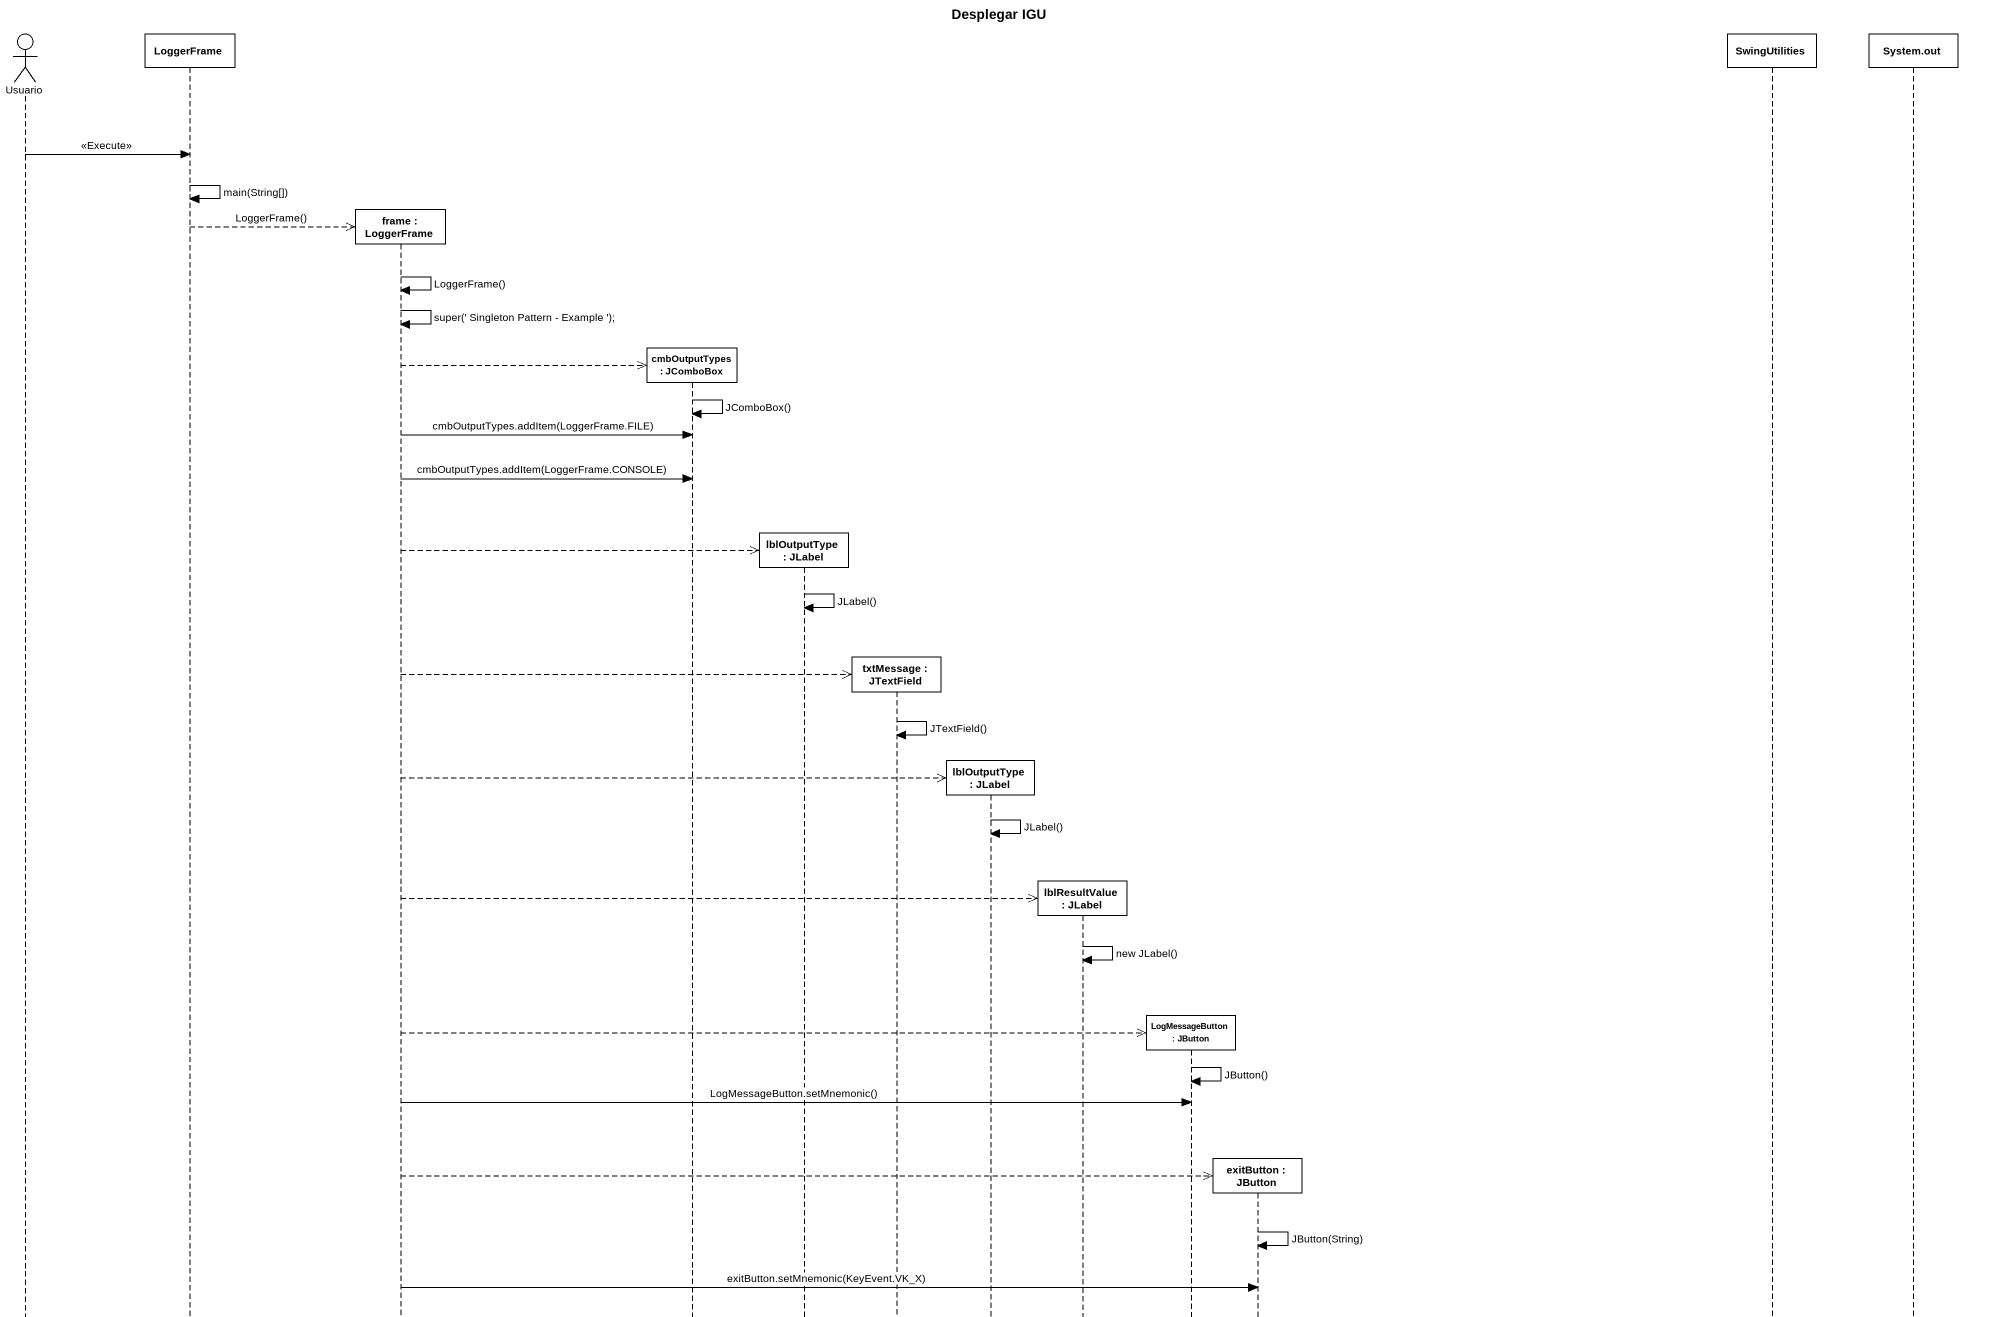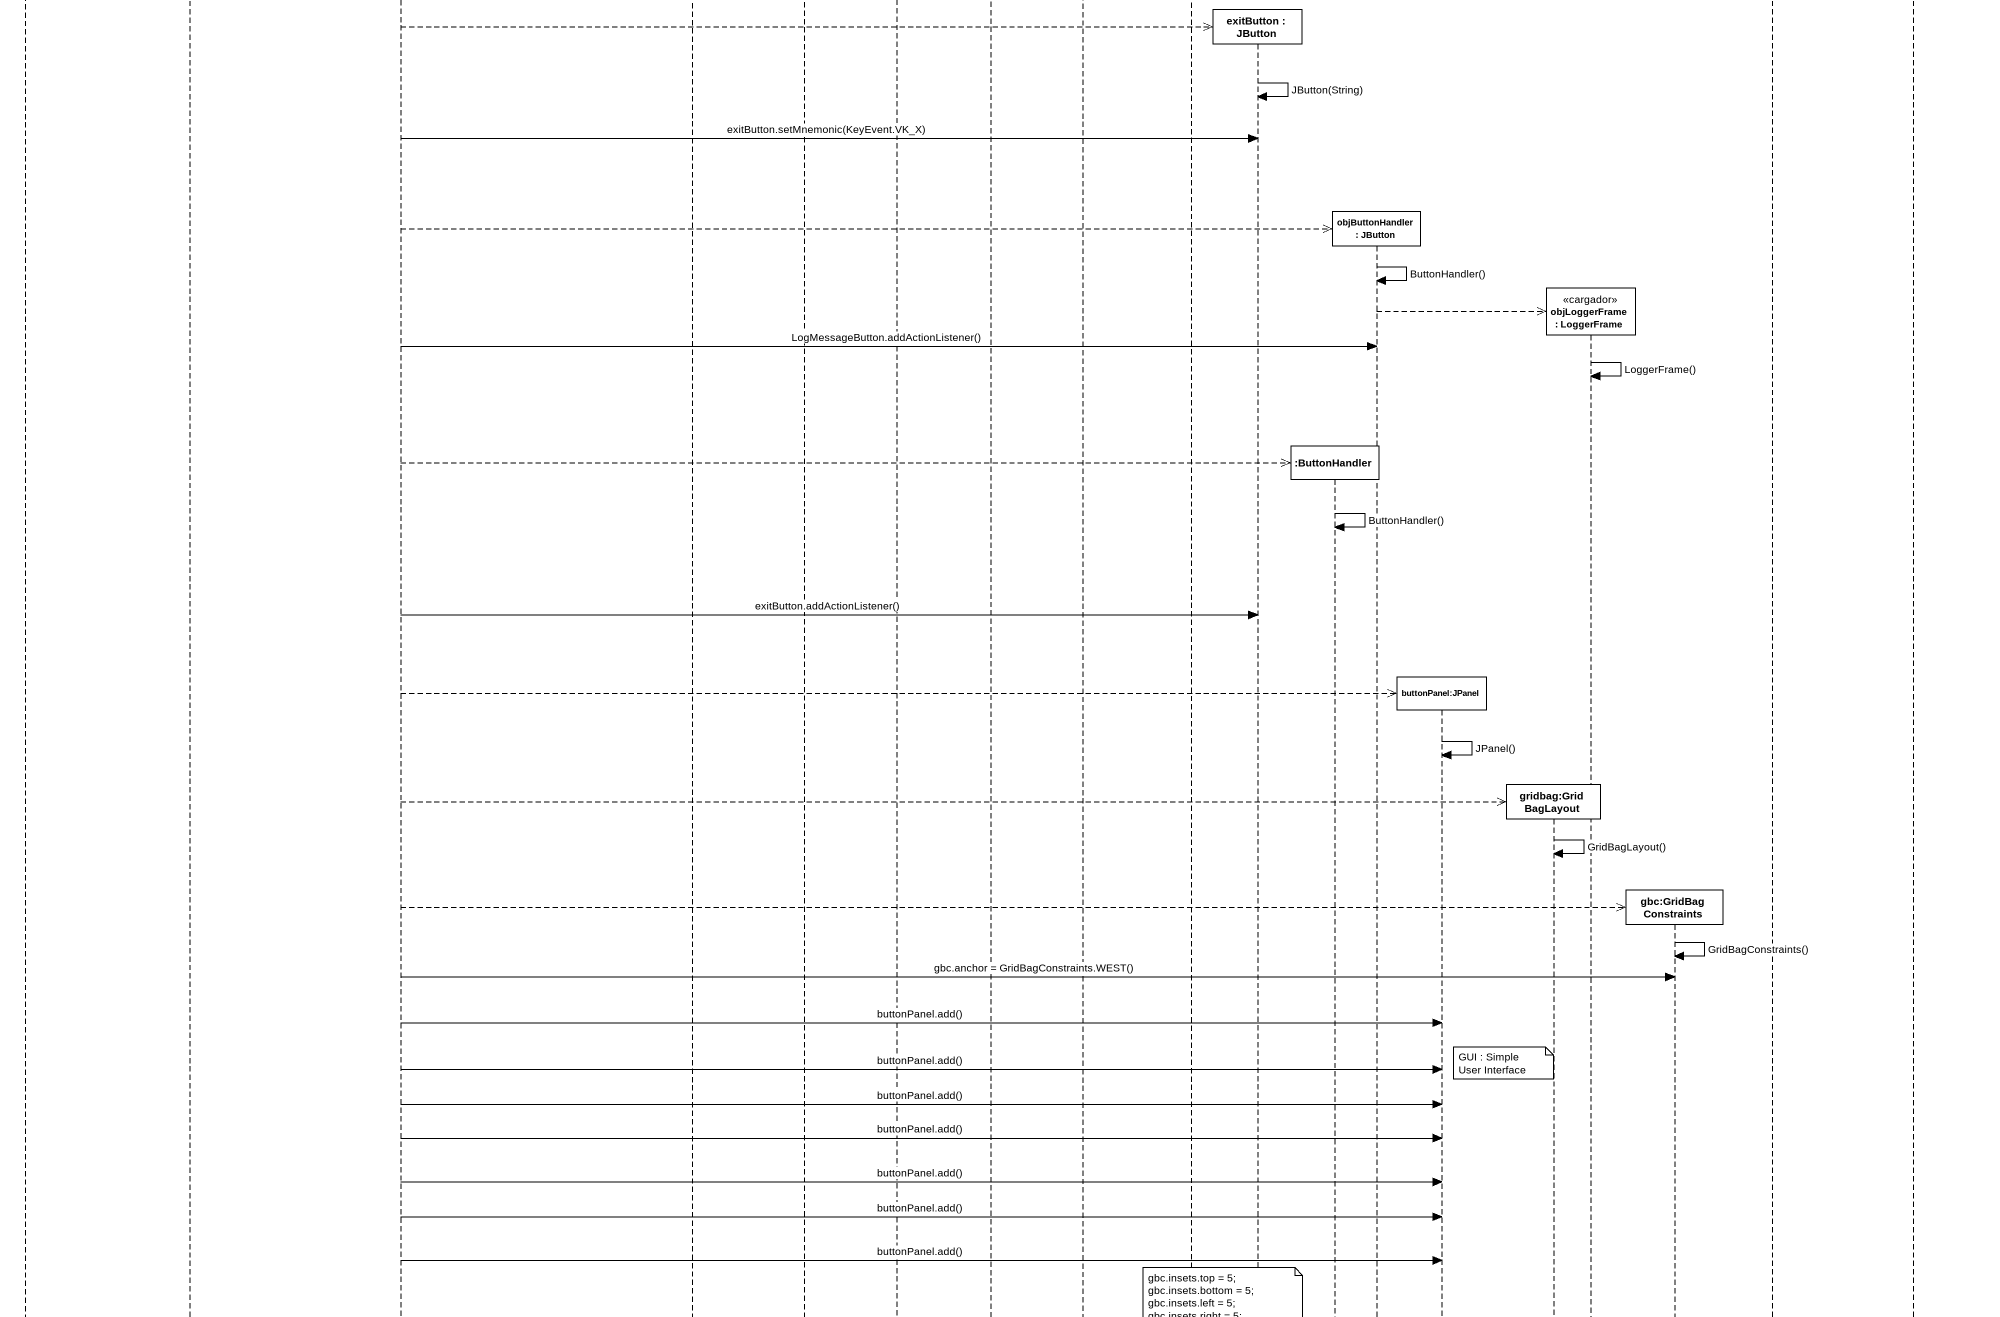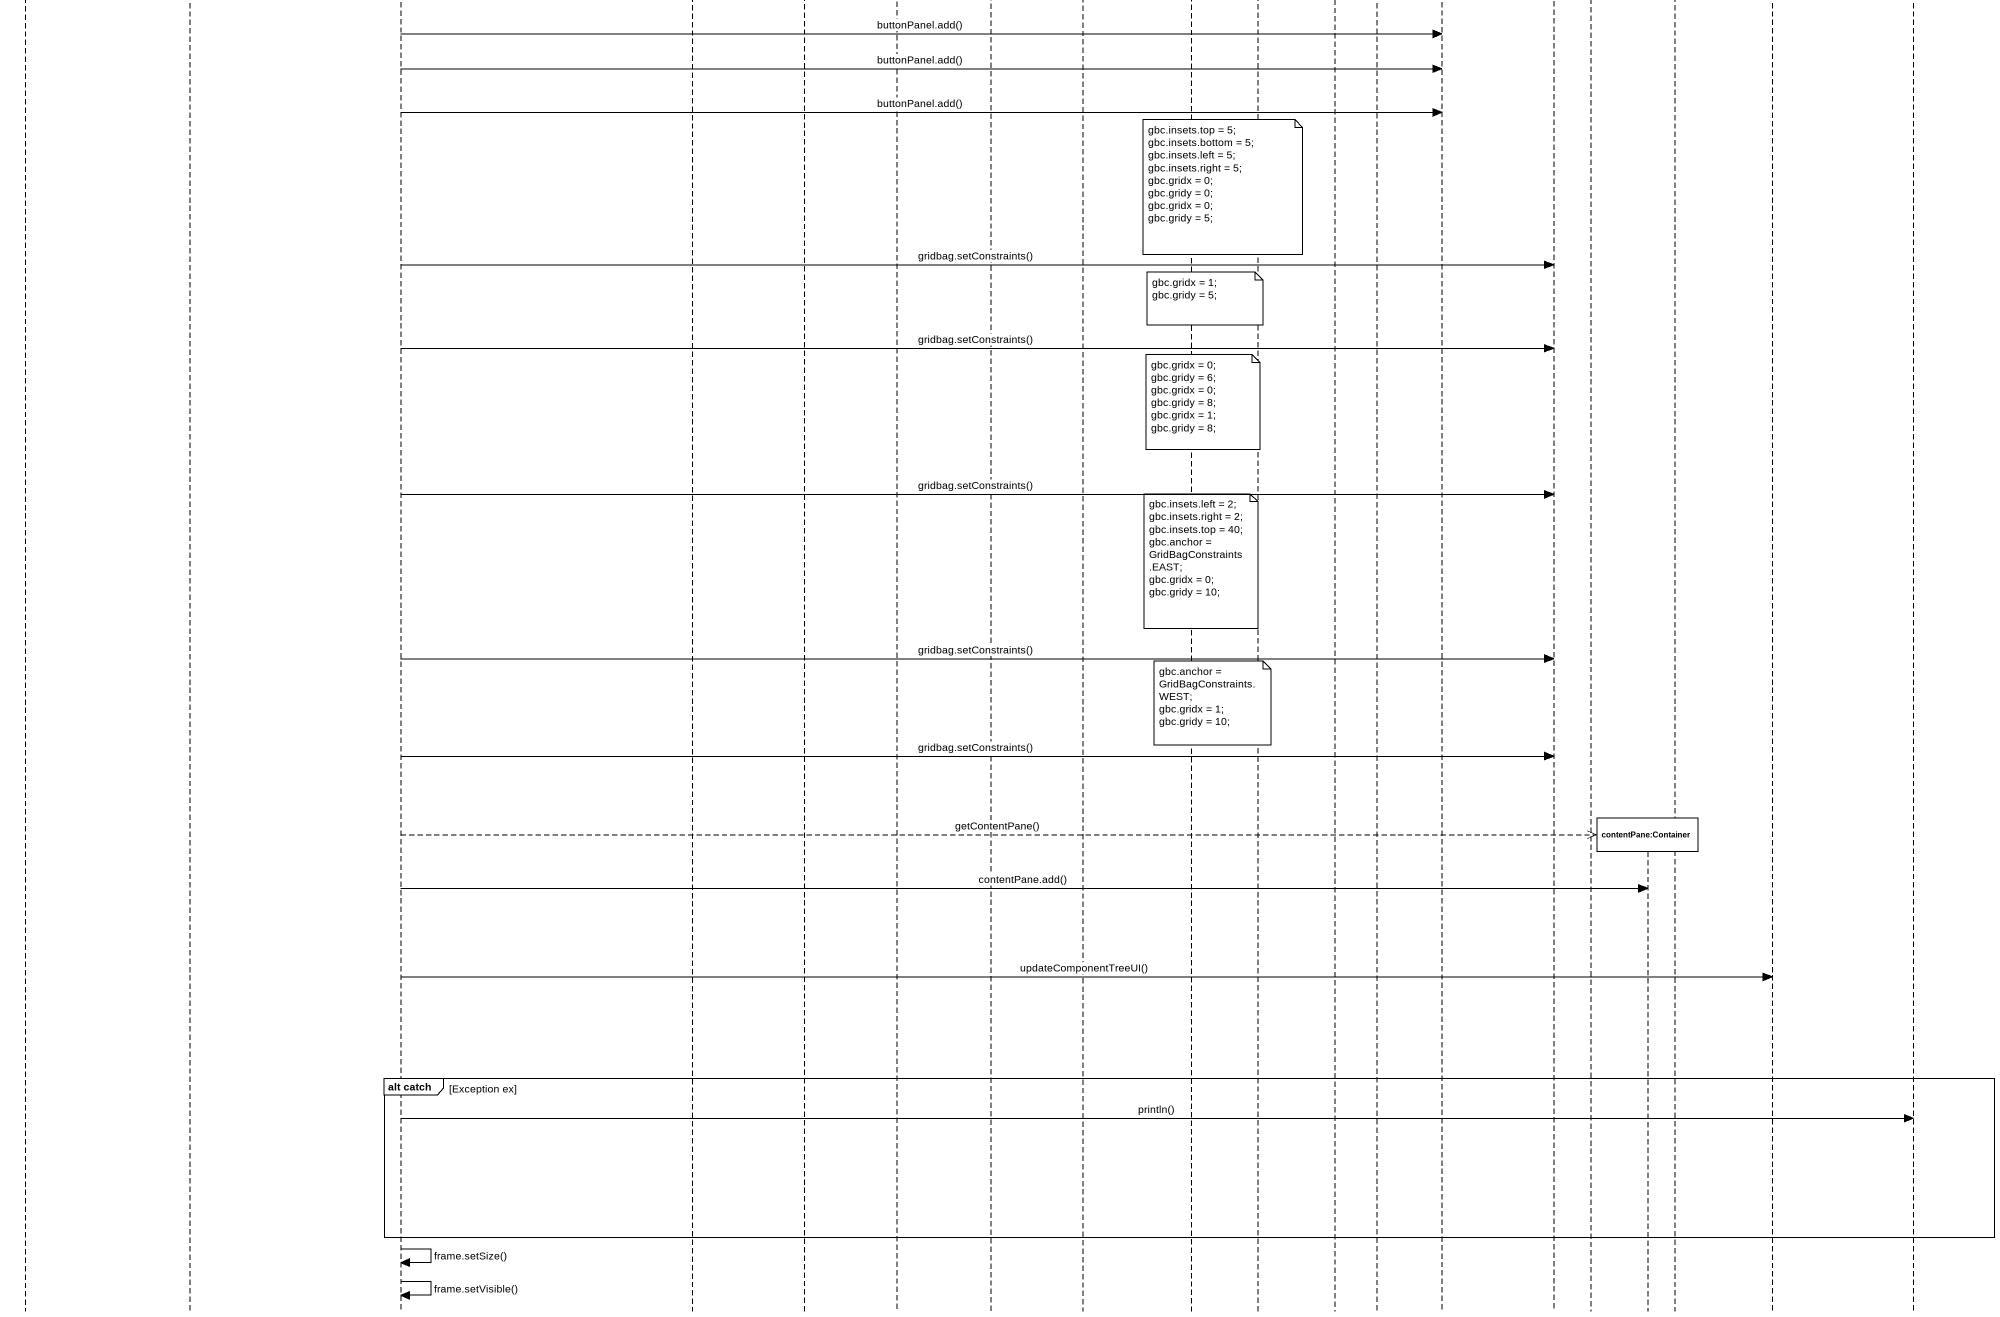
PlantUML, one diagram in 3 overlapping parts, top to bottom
@startuml
title Desplegar IGU
hide footbox
actor Usuario
participant LoggerFrame
participant "frame : LoggerFrame" as frame_
participant "cmbOutputTypes : JComboBox" as cmbOutputTypes
participant "lblOutputType : JLabel" as lblOutputType
participant "txtMessage : JTextField" as txtMessage
participant "lblOutputType : JLabel" as lblOutputType_2
participant "lblResultValue : JLabel" as lblResultValue
participant "LogMessageButton : JButton" as LogMessageButton
participant "exitButton : JButton" as exitButton
participant ":ButtonHandler" as ButtonHandler
participant "objButtonHandler : JButton" as objButtonHandler
participant "buttonPanel:JPanel" as buttonPanel_JPanel
participant "gridbag:GridBagLayout" as gridbag_GridBagLayout
participant "objLoggerFrame : LoggerFrame" as objLoggerFrame <<cargador>>
participant "contentPane:Container" as contentPane_Container
participant "gbc:GridBagConstraints" as gbc_GridBagConstraints
participant SwingUtilities
participant "System.out" as System_out

Usuario -> LoggerFrame : <<Execute>>
LoggerFrame -> LoggerFrame : main(String[])
LoggerFrame -->> frame_ ** : LoggerFrame()
frame_ -> frame_ : LoggerFrame()
frame_ -> frame_ : super(' Singleton Pattern - Example ');
frame_ -->> cmbOutputTypes **
cmbOutputTypes -> cmbOutputTypes : JComboBox()
frame_ -> cmbOutputTypes : cmbOutputTypes.addItem(LoggerFrame.FILE)
frame_ -> cmbOutputTypes : cmbOutputTypes.addItem(LoggerFrame.CONSOLE)
frame_ -->> lblOutputType **
lblOutputType -> lblOutputType : JLabel()
frame_ -->> txtMessage **
txtMessage -> txtMessage : JTextField()
frame_ -->> lblOutputType_2 **
lblOutputType_2 -> lblOutputType_2 : JLabel()
frame_ -->> lblResultValue **
lblResultValue -> lblResultValue : new JLabel()
frame_ -->> LogMessageButton **
LogMessageButton -> LogMessageButton : JButton()
frame_ -> LogMessageButton : LogMessageButton.setMnemonic()
frame_ -->> exitButton **
exitButton -> exitButton : JButton(String)
frame_ -> exitButton : exitButton.setMnemonic(KeyEvent.VK_X)
frame_ -->> objButtonHandler **
objButtonHandler -> objButtonHandler : ButtonHandler()
objButtonHandler -->> objLoggerFrame **
frame_ -> objButtonHandler : LogMessageButton.addActionListener()
objLoggerFrame -> objLoggerFrame : LoggerFrame()
frame_ -->> ButtonHandler **
ButtonHandler -> ButtonHandler : ButtonHandler()
frame_ -> exitButton : exitButton.addActionListener()
frame_ -->> buttonPanel_JPanel **
buttonPanel_JPanel -> buttonPanel_JPanel : JPanel()
frame_ -->> gridbag_GridBagLayout **
gridbag_GridBagLayout -> gridbag_GridBagLayout : GridBagLayout()
frame_ -->> gbc_GridBagConstraints **
gbc_GridBagConstraints -> gbc_GridBagConstraints : GridBagConstraints()
frame_ -> gbc_GridBagConstraints : gbc.anchor = GridBagConstraints.WEST()
frame_ -> buttonPanel_JPanel : buttonPanel.add()
note left of gridbag_GridBagLayout : GUI : Simple User Interface
frame_ -> buttonPanel_JPanel : buttonPanel.add()
frame_ -> buttonPanel_JPanel : buttonPanel.add()
frame_ -> buttonPanel_JPanel : buttonPanel.add()
frame_ -> buttonPanel_JPanel : buttonPanel.add()
frame_ -> buttonPanel_JPanel : buttonPanel.add()
frame_ -> buttonPanel_JPanel : buttonPanel.add()
note over LogMessageButton
  gbc.insets.top = 5;
  gbc.insets.bottom = 5;
  gbc.insets.left = 5;
  gbc.insets.right = 5;
  gbc.gridx = 0;
  gbc.gridy = 0;
  gbc.gridx = 0;
  gbc.gridy = 5;
end note
frame_ -> gridbag_GridBagLayout : gridbag.setConstraints()
note over LogMessageButton
  gbc.gridx = 1;
  gbc.gridy = 5;
end note
frame_ -> gridbag_GridBagLayout : gridbag.setConstraints()
note over LogMessageButton
  gbc.gridx = 0;
  gbc.gridy = 6;
  gbc.gridx = 0;
  gbc.gridy = 8;
  gbc.gridx = 1;
  gbc.gridy = 8;
end note
frame_ -> gridbag_GridBagLayout : gridbag.setConstraints()
note over LogMessageButton
  gbc.insets.left = 2;
  gbc.insets.right = 2;
  gbc.insets.top = 40;
  gbc.anchor = GridBagConstraints.EAST;
  gbc.gridx = 0;
  gbc.gridy = 10;
end note
frame_ -> gridbag_GridBagLayout : gridbag.setConstraints()
note over LogMessageButton
  gbc.anchor = GridBagConstraints.WEST;
  gbc.gridx = 1;
  gbc.gridy = 10;
end note
frame_ -> gridbag_GridBagLayout : gridbag.setConstraints()
frame_ -->> contentPane_Container ** : getContentPane()
frame_ -> contentPane_Container : contentPane.add()
frame_ -> SwingUtilities : updateComponentTreeUI()
group alt catch [Exception ex]
  frame_ -> System_out : println()
end
frame_ -> frame_ : frame.setSize()
frame_ -> frame_ : frame.setVisible()
@enduml
